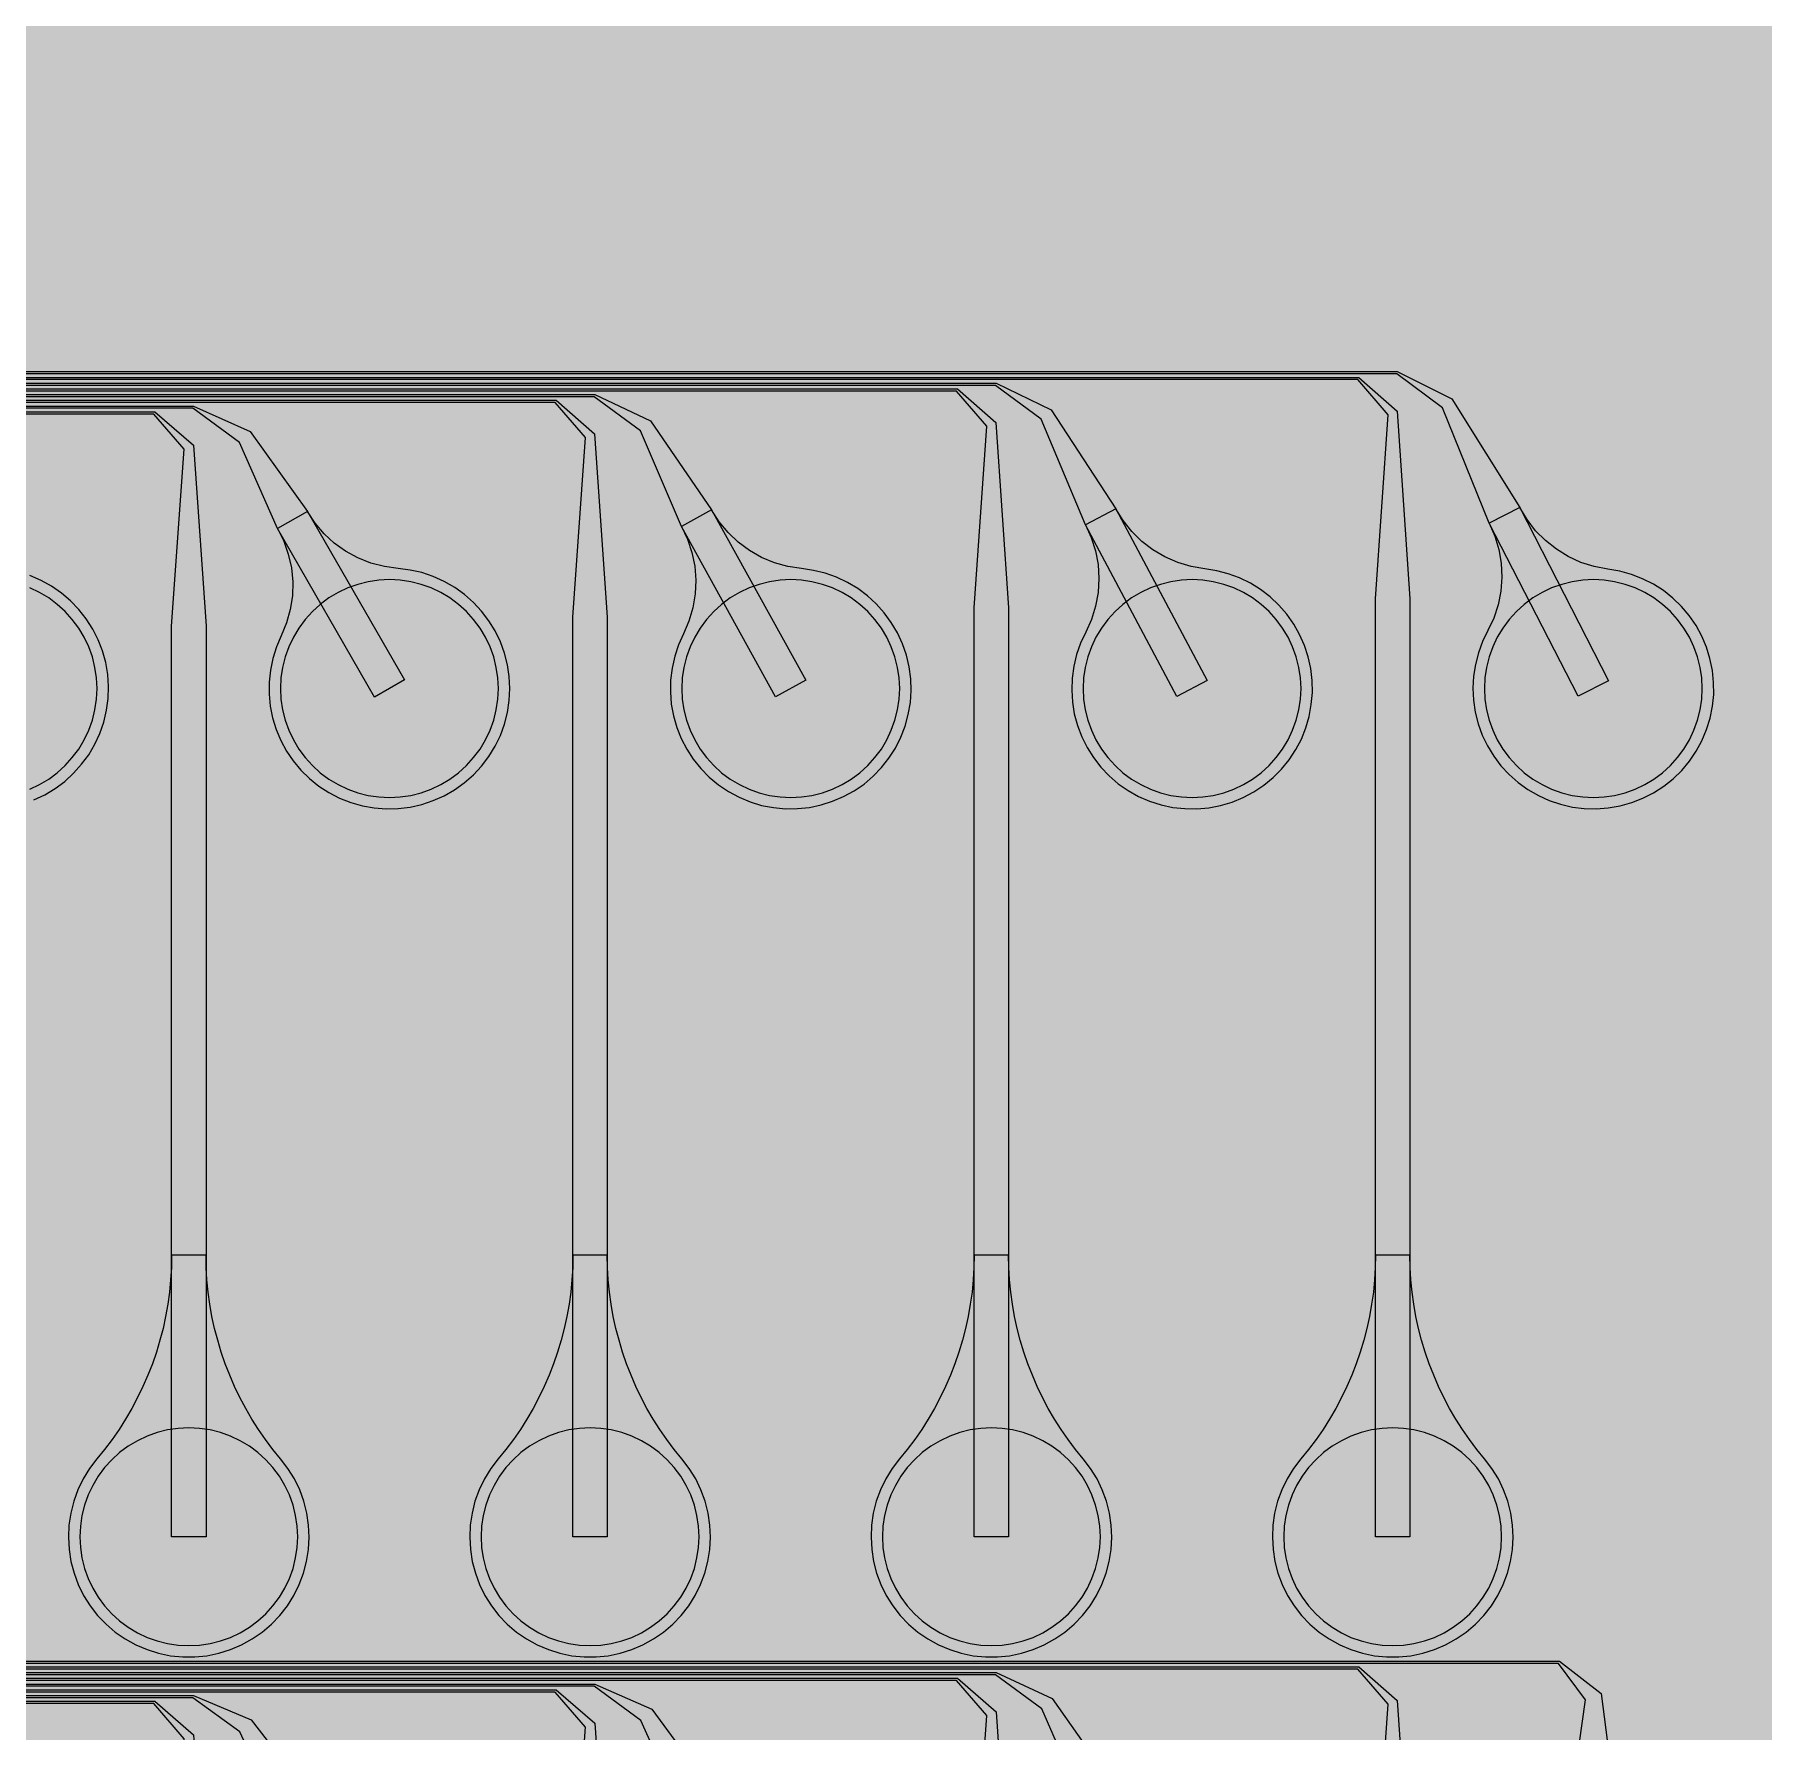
# Model space of a CAD drawing. Header units: metres. Extents: x -7240 to 10960, y -29667 to 1823.
# Drawn here: x -1187 to 321, y -23952 to -22472 of the extents above; entities that cross this region are included whole.
import ezdxf

# ---------------------------------------------------------------- set-up
doc = ezdxf.new("R2010")
doc.units = ezdxf.units.M
for name, color, linetype in [('Metal1', 4, 'CONTINUOUS'), ('Polyimide', 7, 'CONTINUOUS'), ('Polyimide_Negative', 5, 'CONTINUOUS')]:
    doc.layers.add(name, color=color, linetype=linetype)

msp = doc.modelspace()

# ---------------------------------------------------------------- hatches: boundary and pattern name
at = {"layer": 'Polyimide'}
msp.add_hatch(color=7, dxfattribs=at).paths.add_polyline_path([(4088.5, -11806.9), (4098.7, -11851.2), (4115.6, -11893.5), (4138.6, -11932.7), (4167.4, -11968), (4201.1, -11998.5), (4239, -12023.6), (4280.3, -12042.7), (4349.2, -12073.7), (4413.2, -12113.8), (4471.3, -12162), (4522.3, -12217.7), (4565.4, -12279.7), (4599.7, -12346.9), (4624.7, -12418.2), (4639.9, -12492.2), (4645, -12567.5), (4639.9, -12642.8), (4624.7, -12716.8), (4599.7, -12788.1), (4565.4, -12855.3), (4522.3, -12917.3), (4471.3, -12973), (4413.2, -13021.2), (4349.2, -13061.3), (4280.3, -13092.3), (4239, -13111.4), (4201.1, -13136.5), (4167.4, -13167), (4138.6, -13202.3), (4115.6, -13241.5), (4098.7, -13283.8), (4088.5, -13328.1), (4085, -13373.5), (4085, -13567.5), (4099.4, -13861.6), (4142.6, -14152.8), (4214.2, -14438.4), (4313.4, -14715.5), (4439.2, -14981.7), (4590.6, -15234.2), (4766, -15470.7), (4963.7, -15688.8), (5181.8, -15886.5), (5418.3, -16061.9), (5670.8, -16213.3), (5936.9, -16339.1), (6214.1, -16438.3), (6499.7, -16509.9), (6790.9, -16553.1), (7085, -16567.5), (9960.4, -16567.5), (10038.8, -16571.4), (10116.4, -16582.9), (10192.6, -16601.9), (10266.5, -16628.4), (10337.5, -16662), (10404.8, -16702.3), (10467.9, -16749.1), (10526.1, -16801.8), (10578.8, -16860), (10625.6, -16923), (10665.9, -16990.4), (10699.5, -17061.4), (10725.9, -17135.3), (10745, -17211.4), (10756.5, -17289.1), (10760.4, -17367.5), (10760.4, -21957.3), (10721.6, -22012.9), (10686, -22070.6), (10653.6, -22130.1), (10624.5, -22191.4), (10598.9, -22254.2), (10576.8, -22318.2), (10558.3, -22383.5), (10543.4, -22449.6), (10532.2, -22516.5), (10524.7, -22583.8), (10521, -22651.5), (10521, -22719.3), (10524.7, -22787), (10532.2, -22854.4), (10543.4, -22921.2), (10558.3, -22987.4), (10576.8, -23052.6), (10598.9, -23116.7), (10624.5, -23179.5), (10653.6, -23240.7), (10686, -23300.3), (10721.6, -23357.9), (10760.4, -23413.5), (10760.4, -28667.5), (10756.5, -28745.9), (10745, -28823.6), (10725.9, -28899.7), (10699.5, -28973.6), (10665.9, -29044.6), (10625.6, -29112), (10578.8, -29175), (10526.1, -29233.2), (10467.9, -29285.9), (10404.8, -29332.7), (10337.5, -29373), (10266.5, -29406.6), (10192.6, -29433.1), (10116.4, -29452.1), (10038.8, -29463.6), (9960.4, -29467.5), (-6239.6, -29467.5), (-6318, -29463.6), (-6395.7, -29452.1), (-6471.9, -29433.1), (-6545.8, -29406.6), (-6616.7, -29373), (-6684.1, -29332.7), (-6747.1, -29285.9), (-6805.3, -29233.2), (-6858, -29175), (-6904.8, -29112), (-6945.2, -29044.6), (-6978.7, -28973.6), (-7005.2, -28899.7), (-7024.3, -28823.6), (-7035.8, -28745.9), (-7039.6, -28667.5), (-7039.6, -23426.3), (-6999.4, -23370.1), (-6962.3, -23311.6), (-6928.7, -23251.2), (-6898.5, -23189), (-6871.8, -23125.1), (-6848.8, -23059.9), (-6829.5, -22993.4), (-6814, -22926), (-6802.4, -22857.8), (-6794.6, -22789.1), (-6790.7, -22720), (-6790.7, -22650.8), (-6794.6, -22581.8), (-6802.4, -22513), (-6814, -22444.8), (-6829.5, -22377.4), (-6848.8, -22311), (-6871.8, -22245.7), (-6898.5, -22181.9), (-6928.7, -22119.7), (-6962.3, -22059.2), (-6999.4, -22000.8), (-7039.6, -21944.5), (-7039.6, -17367.5), (-7035.8, -17289.1), (-7024.3, -17211.4), (-7005.2, -17135.3), (-6978.7, -17061.4), (-6945.2, -16990.4), (-6904.8, -16923), (-6858, -16860), (-6805.3, -16801.8), (-6747.1, -16749.1), (-6684.1, -16702.3), (-6616.7, -16662), (-6545.8, -16628.4), (-6471.9, -16601.9), (-6395.7, -16582.9), (-6318, -16571.4), (-6239.6, -16567.5), (-3334, -16567.5), (-3039.9, -16553.1), (-2748.7, -16509.9), (-2463.1, -16438.3), (-2185.9, -16339.1), (-1919.8, -16213.3), (-1667.3, -16061.9), (-1430.8, -15886.5), (-1212.7, -15688.8), (-1015, -15470.7), (-839.6, -15234.2), (-688.2, -14981.7), (-562.4, -14715.5), (-463.2, -14438.4), (-391.6, -14152.8), (-348.4, -13861.6), (-334, -13567.5), (-334, -13373.5), (-337.5, -13328.1), (-347.7, -13283.8), (-364.6, -13241.5), (-387.6, -13202.3), (-416.4, -13167), (-450.1, -13136.5), (-488, -13111.4), (-529.3, -13092.3), (-529.3, -13092.3), (-598.2, -13061.3), (-662.2, -13021.2), (-720.3, -12973), (-771.3, -12917.3), (-814.4, -12855.3), (-848.7, -12788.1), (-873.7, -12716.8), (-888.9, -12642.8), (-894, -12567.5), (-888.9, -12492.2), (-873.7, -12418.2), (-848.7, -12346.9), (-814.4, -12279.7), (-771.3, -12217.7), (-720.3, -12162), (-662.2, -12113.8), (-598.2, -12073.7), (-529.3, -12042.7), (-488, -12023.6), (-450.1, -11998.5), (-416.4, -11968), (-387.6, -11932.7), (-364.6, -11893.5), (-347.7, -11851.2), (-337.5, -11806.9), (-334, -11761.5), (-334, -11074.3), (-337.5, -11028.9), (-347.7, -10984.6), (-364.6, -10942.4), (-387.6, -10903.1), (-416.4, -10867.8), (-450.1, -10837.3), (-488, -10812.2), (-529.3, -10793.2), (-529.3, -10793.2), (-598.2, -10762.1), (-662.2, -10722.1), (-720.3, -10673.8), (-771.3, -10618.1), (-814.4, -10556.1), (-848.7, -10488.9), (-873.7, -10417.6), (-888.9, -10343.7), (-894, -10268.3), (-888.9, -10193), (-873.7, -10119), (-848.7, -10047.8), (-814.4, -9980.5), (-771.3, -9918.5), (-720.3, -9862.9), (-662.2, -9814.6), (-598.2, -9774.6), (-529.3, -9743.5), (-488, -9724.5), (-450.1, -9699.4), (-416.4, -9668.8), (-387.6, -9633.5), (-364.6, -9594.3), (-347.7, -9552), (-337.5, -9507.7), (-334, -9462.4), (-334, -8775.1), (-337.5, -8729.8), (-347.7, -8685.5), (-364.6, -8643.2), (-387.6, -8604), (-416.4, -8568.7), (-450.1, -8538.1), (-488, -8513), (-529.3, -8494), (-529.3, -8494), (-598.2, -8462.9), (-662.2, -8422.9), (-720.3, -8374.6), (-771.3, -8319), (-814.4, -8257), (-848.7, -8189.7), (-873.7, -8118.5), (-888.9, -8044.5), (-894, -7969.2), (-888.9, -7893.8), (-873.7, -7819.9), (-848.7, -7748.6), (-814.4, -7681.4), (-771.3, -7619.4), (-720.3, -7563.7), (-662.2, -7515.4), (-598.2, -7475.4), (-529.3, -7444.3), (-529.3, -7444.3), (-488, -7425.3), (-450.1, -7400.2), (-416.4, -7369.7), (-387.6, -7334.4), (-364.6, -7295.1), (-347.7, -7252.9), (-337.5, -7208.6), (-334, -7163.2), (-334, -6476), (-337.5, -6430.6), (-347.7, -6386.3), (-364.6, -6344), (-387.6, -6304.8), (-416.4, -6269.5), (-450.1, -6239), (-488, -6213.9), (-529.3, -6194.8), (-529.3, -6194.8), (-598.2, -6163.8), (-662.2, -6123.7), (-720.3, -6075.5), (-771.3, -6019.8), (-814.4, -5957.8), (-848.7, -5890.6), (-873.7, -5819.3), (-888.9, -5745.3), (-894, -5670), (-888.9, -5594.7), (-873.7, -5520.7), (-848.7, -5449.4), (-814.4, -5382.2), (-771.3, -5320.2), (-720.3, -5264.5), (-662.2, -5216.3), (-598.2, -5176.2), (-529.3, -5145.2), (-529.3, -5145.2), (-488, -5126.1), (-450.1, -5101), (-416.4, -5070.5), (-387.6, -5035.2), (-364.6, -4996), (-347.7, -4953.7), (-337.5, -4909.4), (-334, -4864), (-334, 380), (-334, 1522.5), (-289, 1522.5), (-288.8, 1515.6), (-288.1, 1508.8), (-287, 1502), (-285.4, 1495.3), (-283.4, 1488.7), (-281, 1482.3), (-278.2, 1476.1), (-274.9, 1470), (-271.3, 1464.2), (-267.3, 1458.6), (-262.9, 1453.3), (-258.2, 1448.3), (-253.2, 1443.6), (-247.9, 1439.2), (-242.3, 1435.2), (-236.5, 1431.6), (-230.4, 1428.3), (-224.2, 1425.5), (-217.8, 1423.1), (-211.2, 1421.1), (-204.5, 1419.5), (-197.7, 1418.4), (-190.9, 1417.7), (-184, 1417.5), (-177.1, 1417.7), (-170.3, 1418.4), (-163.5, 1419.5), (-156.8, 1421.1), (-150.2, 1423.1), (-143.8, 1425.5), (-137.6, 1428.3), (-131.5, 1431.6), (-125.7, 1435.2), (-120.1, 1439.2), (-114.8, 1443.6), (-109.8, 1448.3), (-105.1, 1453.3), (-100.7, 1458.6), (-96.7, 1464.2), (-93.1, 1470), (-89.8, 1476.1), (-87, 1482.3), (-84.6, 1488.7), (-82.6, 1495.3), (-81, 1502), (-79.9, 1508.8), (-79.2, 1515.6), (-79, 1522.5), (1786, 1522.5), (3835, 1522.5), (3835.2, 1529), (3835.9, 1535.6), (3836.9, 1542), (3838.4, 1548.4), (3840.3, 1554.6), (3842.6, 1560.8), (3845.3, 1566.7), (3848.4, 1572.5), (3851.9, 1578.1), (3855.7, 1583.4), (3859.8, 1588.4), (3864.3, 1593.2), (3869.1, 1597.7), (3874.1, 1601.8), (3879.4, 1605.6), (3885, 1609.1), (3890.8, 1612.2), (3896.7, 1614.9), (3902.9, 1617.2), (3909.1, 1619.1), (3915.5, 1620.6), (3921.9, 1621.6), (3928.5, 1622.3), (3935, 1622.5), (3941.5, 1622.3), (3948.1, 1621.6), (3954.5, 1620.6), (3960.9, 1619.1), (3967.1, 1617.2), (3973.3, 1614.9), (3979.2, 1612.2), (3985, 1609.1), (3990.6, 1605.6), (3995.9, 1601.8), (4000.9, 1597.7), (4005.7, 1593.2), (4010.2, 1588.4), (4014.3, 1583.4), (4018.1, 1578.1), (4021.6, 1572.5), (4024.7, 1566.7), (4027.4, 1560.8), (4029.7, 1554.6), (4031.6, 1548.4), (4033.1, 1542), (4034.1, 1535.6), (4034.8, 1529), (4035, 1522.5), (4085, 1522.5), (4085, 380), (4085, 330), (4085, -4864), (4088.5, -4909.4), (4098.7, -4953.7), (4115.6, -4996), (4138.6, -5035.2), (4167.4, -5070.5), (4201.1, -5101), (4239, -5126.1), (4280.3, -5145.2), (4280.3, -5145.2), (4349.2, -5176.2), (4413.2, -5216.3), (4471.3, -5264.5), (4522.3, -5320.2), (4565.4, -5382.2), (4599.7, -5449.4), (4624.7, -5520.7), (4639.9, -5594.7), (4645, -5670), (4639.9, -5745.3), (4624.7, -5819.3), (4599.7, -5890.6), (4565.4, -5957.8), (4522.3, -6019.8), (4471.3, -6075.5), (4413.2, -6123.7), (4349.2, -6163.8), (4280.3, -6194.8), (4239, -6213.9), (4201.1, -6239), (4167.4, -6269.5), (4138.6, -6304.8), (4115.6, -6344), (4098.7, -6386.3), (4088.5, -6430.6), (4085, -6476), (4085, -11761.5), (4088.5, -11806.9)])

# ---------------------------------------------------------------- linework, layer by layer
at = {"layer": 'Metal1'}
for points in [[(1538.9, -18191.7), (1538.9, -25377.9), (1508.3, -25408.5), (-6037.5, -25408.5), (-6068.1, -25377.9), (-6068.1, -22796.6), (-6037.5, -22766), (1.9, -22766), (49.5, -22789.8), (108.8, -22884.6), (186.2, -23035.7), (159.5, -23049.3), (82.1, -22898.3), (41.2, -22797.5), (1.4, -22768), (-6036.7, -22768), (-6066.1, -22797.4), (-6066.1, -25377.1), (-6036.7, -25406.5), (1507.5, -25406.5), (1536.9, -25377.1), (1536.9, -18191.7)], [(1533.9, -18191.7), (1533.9, -25372.9), (1503.3, -25403.5), (-6032.5, -25403.5), (-6063.1, -25372.9), (-6063.1, -22801.6), (-6032.5, -22771), (-31.7, -22771), (1.8, -22800.4), (12.9, -22964.2), (12.9, -23782.5), (-17.1, -23782.5), (-17.1, -22964.2), (-6, -22803.6), (-32.5, -22773), (-6031.7, -22773), (-6061.1, -22802.4), (-6061.1, -25372.1), (-6031.7, -25401.5), (1502.5, -25401.5), (1531.9, -25372.1), (1531.9, -18191.7)], [(1528.9, -18191.7), (1528.9, -25367.9), (1498.3, -25398.5), (-6027.5, -25398.5), (-6058.1, -25367.9), (-6058.1, -22806.6), (-6027.5, -22776), (-348.1, -22776), (-299.9, -22799.4), (-243.6, -22885.6), (-163.9, -23035.5), (-190.4, -23049.5), (-270.1, -22899.7), (-308.6, -22807.6), (-348.6, -22778), (-6026.7, -22778), (-6056.1, -22807.4), (-6056.1, -25367.1), (-6026.7, -25396.5), (1497.5, -25396.5), (1526.9, -25367.1), (1526.9, -18191.7)], [(1523.9, -18191.7), (1523.9, -25362.9), (1493.3, -25393.5), (-6022.5, -25393.5), (-6053.1, -25362.9), (-6053.1, -22811.6), (-6022.5, -22781), (-381.7, -22781), (-348.2, -22810.4), (-337.1, -22972.2), (-337.1, -23782.5), (-367.1, -23782.5), (-367.1, -22972.2), (-356.1, -22813.6), (-382.5, -22783), (-6021.7, -22783), (-6051.1, -22812.4), (-6051.1, -25362.1), (-6021.7, -25391.5), (1492.5, -25391.5), (1521.9, -25362.1), (1521.9, -18191.7)], [(1518.9, -18191.7), (1518.9, -25357.9), (1488.3, -25388.5), (-6017.5, -25388.5), (-6048.1, -25357.9), (-6048.1, -22816.6), (-6017.5, -22786), (-698.1, -22786), (-649.3, -22808.9), (-596.1, -22886.7), (-514, -23035.2), (-540.3, -23049.8), (-622.3, -22901.2), (-658.3, -22817.6), (-698.6, -22788), (-6016.7, -22788), (-6046.1, -22817.4), (-6046.1, -25357.1), (-6016.7, -25386.5), (1487.5, -25386.5), (1516.9, -25357.1), (1516.9, -18191.7)], [(1513.9, -18191.7), (1513.9, -25352.9), (1483.3, -25383.5), (-6012.5, -25383.5), (-6043.1, -25352.9), (-6043.1, -22821.6), (-6012.5, -22791), (-731.7, -22791), (-698.2, -22820.4), (-687.1, -22980.2), (-687.1, -23782.5), (-717.1, -23782.5), (-717.1, -22980.2), (-706.1, -22823.6), (-732.5, -22793), (-6011.7, -22793), (-6041.1, -22822.4), (-6041.1, -25352.1), (-6011.7, -25381.5), (1482.5, -25381.5), (1511.9, -25352.1), (1511.9, -18191.7)], [(1508.9, -18191.7), (1508.9, -25347.9), (1478.3, -25378.5), (-6007.5, -25378.5), (-6038.1, -25347.9), (-6038.1, -22826.6), (-6007.5, -22796), (-1048.1, -22796), (-998.7, -22818.3), (-948.7, -22887.9), (-864.1, -23035), (-890.1, -23050), (-974.7, -22902.9), (-1008, -22827.7), (-1048.6, -22798), (-6006.7, -22798), (-6036.1, -22827.4), (-6036.1, -25347.1), (-6006.7, -25376.5), (1477.5, -25376.5), (1506.9, -25347.1), (1506.9, -18191.7)], [(1503.9, -18191.7), (1503.9, -25342.9), (1473.3, -25373.5), (-6002.5, -25373.5), (-6033.1, -25342.9), (-6033.1, -22831.6), (-6002.5, -22801), (-1081.7, -22801), (-1048.1, -22830.3), (-1037.1, -22988.2), (-1037.1, -23782.5), (-1067.1, -23782.5), (-1067.1, -22988.2), (-1056.1, -22833.7), (-1082.5, -22803), (-6001.7, -22803), (-6031.1, -22832.4), (-6031.1, -25342.1), (-6001.7, -25371.5), (1472.5, -25371.5), (1501.9, -25342.1), (1501.9, -18191.7)], [(1378.9, -18191.7), (1378.9, -25217.9), (1348.3, -25248.5), (-5877.5, -25248.5), (-5908.1, -25217.9), (-5908.1, -23921.6), (-5877.5, -23891), (143.3, -23891), (179.6, -23919.2), (187.9, -23982.8), (187.9, -24152.5), (157.9, -24152.5), (157.9, -23982.8), (166.1, -23924.8), (142.5, -23893), (-5876.7, -23893), (-5906.1, -23922.4), (-5906.1, -25217.1), (-5876.7, -25246.5), (1347.5, -25246.5), (1376.9, -25217.1), (1376.9, -18191.7)], [(1373.9, -18191.7), (1373.9, -25212.9), (1343.3, -25243.5), (-5872.5, -25243.5), (-5903.1, -25212.9), (-5903.1, -23926.6), (-5872.5, -23896), (-31.7, -23896), (1.8, -23925.4), (12.9, -24086.2), (12.9, -24892.5), (-17.1, -24892.5), (-17.1, -24086.2), (-6.1, -23928.6), (-32.5, -23898), (-5871.7, -23898), (-5901.1, -23927.4), (-5901.1, -25212.1), (-5871.7, -25241.5), (1342.5, -25241.5), (1371.9, -25212.1), (1371.9, -18191.7)], [(1368.9, -18191.7), (1368.9, -25207.9), (1338.3, -25238.5), (-5867.5, -25238.5), (-5898.1, -25207.9), (-5898.1, -23931.6), (-5867.5, -23901), (-348.1, -23901), (-299, -23923.6), (-247.4, -23997.3), (-164.1, -24145.1), (-190.2, -24159.9), (-273.5, -24012), (-308.2, -23932.6), (-348.6, -23903), (-5866.7, -23903), (-5896.1, -23932.4), (-5896.1, -25207.1), (-5866.7, -25236.5), (1337.5, -25236.5), (1366.9, -25207.1), (1366.9, -18191.7)], [(1363.9, -18191.7), (1363.9, -25202.9), (1333.3, -25233.5), (-5862.5, -25233.5), (-5893.1, -25202.9), (-5893.1, -23936.6), (-5862.5, -23906), (-381.7, -23906), (-348.1, -23935.4), (-337.1, -24094.2), (-337.1, -24892.5), (-367.1, -24892.5), (-367.1, -24094.2), (-356.1, -23938.6), (-382.5, -23908), (-5861.7, -23908), (-5891.1, -23937.4), (-5891.1, -25202.1), (-5861.7, -25231.5), (1332.5, -25231.5), (1361.9, -25202.1), (1361.9, -18191.7)], [(1358.9, -18191.7), (1358.9, -25197.9), (1328.3, -25228.5), (-5857.5, -25228.5), (-5888.1, -25197.9), (-5888.1, -23941.6), (-5857.5, -23911), (-698.1, -23911), (-648.4, -23933), (-600.1, -23998.6), (-514.2, -24144.9), (-540.1, -24160.1), (-626, -24013.8), (-657.9, -23942.7), (-698.6, -23913), (-5856.7, -23913), (-5886.1, -23942.4), (-5886.1, -25197.1), (-5856.7, -25226.5), (1327.5, -25226.5), (1356.9, -25197.1), (1356.9, -18191.7)], [(1353.9, -18191.7), (1353.9, -25192.9), (1323.3, -25223.5), (-5852.5, -25223.5), (-5883.1, -25192.9), (-5883.1, -23946.6), (-5852.5, -23916), (-731.7, -23916), (-698.1, -23945.3), (-687.1, -24102.2), (-687.1, -24892.5), (-717.1, -24892.5), (-717.1, -24102.2), (-706.1, -23948.7), (-732.5, -23918), (-5851.7, -23918), (-5881.1, -23947.4), (-5881.1, -25192.1), (-5851.7, -25221.5), (1322.5, -25221.5), (1351.9, -25192.1), (1351.9, -18191.7)], [(1348.9, -18191.7), (1348.9, -25187.9), (1318.3, -25218.5), (-5847.5, -25218.5), (-5878.1, -25187.9), (-5878.1, -23951.6), (-5847.5, -23921), (-1048.1, -23921), (-997.7, -23942.4), (-953, -24000), (-864.3, -24144.7), (-889.9, -24160.3), (-978.6, -24015.6), (-1007.7, -23952.8), (-1048.6, -23923), (-5846.7, -23923), (-5876.1, -23952.4), (-5876.1, -25187.1), (-5846.7, -25216.5), (1317.5, -25216.5), (1346.9, -25187.1), (1346.9, -18191.7)], [(1343.9, -18191.7), (1343.9, -25182.9), (1313.3, -25213.5), (-5842.5, -25213.5), (-5873.1, -25182.9), (-5873.1, -23956.6), (-5842.5, -23926), (-1081.7, -23926), (-1048.1, -23955.3), (-1037.1, -24110.2), (-1037.1, -24892.5), (-1067.1, -24892.5), (-1067.1, -24110.2), (-1056.2, -23958.7), (-1082.5, -23928), (-5841.7, -23928), (-5871.1, -23957.4), (-5871.1, -25182.1), (-5841.7, -25211.5), (1312.5, -25211.5), (1341.9, -25182.1), (1341.9, -18191.7)], [(-1187.2, -23139.6), (-1177.7, -23135.1), (-1168.7, -23129.7), (-1160.3, -23123.5), (-1152.6, -23116.4), (-1145.6, -23108.6), (-1139.4, -23100.2), (-1134.1, -23091.1), (-1129.7, -23081.6), (-1126.3, -23071.7), (-1123.9, -23061.5), (-1122.5, -23051.1), (-1122.1, -23040.6), (-1122.8, -23030.2), (-1124.6, -23019.9), (-1127.4, -23009.7), (-1131.1, -23000), (-1135.8, -22990.6), (-1141.5, -22981.8), (-1148, -22973.5), (-1155.2, -22966), (-1163.2, -22959.2), (-1171.8, -22953.2), (-1181, -22948.2), (-1190.6, -22944)]]:
    msp.add_lwpolyline(points, dxfattribs=at)
for points in [[(-974.7, -22902.9), (-969.3, -22913.8), (-965.3, -22925.3), (-962.6, -22937.2), (-961.5, -22949.3), (-961.8, -22961.5), (-963.6, -22973.5), (-966.9, -22985.3), (-971.5, -22996.5), (-975.6, -23006.2), (-978.8, -23016.2), (-980.9, -23026.4), (-982, -23036.8), (-982, -23047.3), (-981, -23057.8), (-979, -23068), (-975.9, -23078.1), (-971.9, -23087.7), (-966.9, -23097), (-961, -23105.6), (-954.3, -23113.7), (-946.8, -23121), (-938.7, -23127.6), (-929.9, -23133.3), (-920.6, -23138.1), (-910.8, -23141.9), (-900.7, -23144.8), (-890.4, -23146.7), (-880, -23147.5), (-869.5, -23147.2), (-859.1, -23145.9), (-848.9, -23143.6), (-838.9, -23140.3), (-829.4, -23136), (-820.3, -23130.8), (-811.8, -23124.7), (-803.9, -23117.8), (-796.8, -23110.1), (-790.4, -23101.7), (-785, -23092.8), (-780.4, -23083.4), (-776.8, -23073.5), (-774.2, -23063.4), (-772.7, -23053), (-772.1, -23042.5), (-772.6, -23032.1), (-774.2, -23021.7), (-776.8, -23011.6), (-780.4, -23001.7), (-784.9, -22992.3), (-790.4, -22983.3), (-796.7, -22975), (-803.8, -22967.3), (-811.7, -22960.4), (-820.2, -22954.3), (-829.3, -22949), (-838.9, -22944.7), (-848.8, -22941.4), (-859, -22939.1), (-869.4, -22937.8), (-881.5, -22936.1), (-893.3, -22933.1), (-904.6, -22928.6), (-915.3, -22922.7), (-925.2, -22915.6), (-934.1, -22907.4), (-942, -22898.1), (-948.7, -22887.9), (-974.7, -22902.9)], [(-622.3, -22901.2), (-617.1, -22912.2), (-613.3, -22923.8), (-610.8, -22935.7), (-609.9, -22947.9), (-610.4, -22960), (-612.4, -22972.1), (-615.9, -22983.7), (-620.7, -22994.9), (-625, -23004.5), (-628.3, -23014.4), (-630.6, -23024.7), (-631.9, -23035.1), (-632.1, -23045.5), (-631.3, -23056), (-629.4, -23066.3), (-626.5, -23076.4), (-622.6, -23086.1), (-617.8, -23095.4), (-612.1, -23104.2), (-605.5, -23112.3), (-598.2, -23119.8), (-590.1, -23126.5), (-581.4, -23132.4), (-572.2, -23137.3), (-562.5, -23141.4), (-552.5, -23144.4), (-542.2, -23146.4), (-531.8, -23147.4), (-521.3, -23147.3), (-510.9, -23146.2), (-500.6, -23144.1), (-490.6, -23140.9), (-481, -23136.8), (-471.8, -23131.7), (-463.2, -23125.8), (-455.2, -23119), (-447.9, -23111.5), (-441.5, -23103.2), (-435.8, -23094.4), (-431.1, -23085), (-427.4, -23075.2), (-424.6, -23065.1), (-422.8, -23054.8), (-422.1, -23044.3), (-422.5, -23033.9), (-423.9, -23023.5), (-426.3, -23013.3), (-429.7, -23003.4), (-434.1, -22993.9), (-439.4, -22984.8), (-445.6, -22976.4), (-452.6, -22968.6), (-460.3, -22961.5), (-468.7, -22955.2), (-477.7, -22949.9), (-487.2, -22945.4), (-497.1, -22941.9), (-507.2, -22939.4), (-517.6, -22937.9), (-529.7, -22936.1), (-541.4, -22932.8), (-552.6, -22928.1), (-563.2, -22922.1), (-573, -22914.8), (-581.8, -22906.4), (-589.6, -22897), (-596.1, -22886.7), (-622.3, -22901.2)], [(-270.1, -22899.7), (-265, -22910.8), (-261.3, -22922.4), (-259.1, -22934.4), (-258.3, -22946.6), (-259.1, -22958.7), (-261.3, -22970.7), (-264.9, -22982.3), (-269.9, -22993.4), (-274.4, -23002.9), (-277.8, -23012.8), (-280.3, -23023), (-281.7, -23033.4), (-282.1, -23043.8), (-281.5, -23054.3), (-279.8, -23064.6), (-277, -23074.8), (-273.3, -23084.6), (-268.7, -23093.9), (-263.1, -23102.8), (-256.6, -23111.1), (-249.4, -23118.7), (-241.5, -23125.5), (-232.9, -23131.5), (-223.7, -23136.6), (-214.1, -23140.8), (-204.1, -23144), (-193.9, -23146.2), (-183.5, -23147.3), (-173, -23147.4), (-162.5, -23146.5), (-152.2, -23144.5), (-142.2, -23141.5), (-132.5, -23137.5), (-123.3, -23132.6), (-114.5, -23126.8), (-106.4, -23120.1), (-99.1, -23112.7), (-92.4, -23104.6), (-86.7, -23095.8), (-81.8, -23086.6), (-77.9, -23076.8), (-75, -23066.8), (-73.1, -23056.5), (-72.2, -23046), (-72.4, -23035.6), (-73.6, -23025.1), (-75.8, -23014.9), (-79.1, -23004.9), (-83.3, -22995.4), (-88.5, -22986.2), (-94.5, -22977.7), (-101.4, -22969.8), (-109, -22962.6), (-117.3, -22956.2), (-126.2, -22950.7), (-135.6, -22946), (-145.5, -22942.4), (-155.6, -22939.7), (-165.9, -22938.1), (-178, -22936.1), (-189.6, -22932.6), (-200.8, -22927.7), (-211.3, -22921.5), (-220.9, -22914.1), (-229.6, -22905.5), (-237.2, -22896), (-243.6, -22885.6), (-270.1, -22899.7)], [(82.1, -22898.3), (87, -22909.5), (90.5, -22921.2), (92.5, -22933.2), (93.1, -22945.3), (92.2, -22957.5), (89.8, -22969.4), (86, -22981), (80.8, -22992), (76.2, -23001.4), (72.6, -23011.3), (70, -23021.4), (68.4, -23031.8), (67.9, -23042.3), (68.4, -23052.7), (69.9, -23063.1), (72.5, -23073.2), (76, -23083.1), (80.6, -23092.6), (86, -23101.5), (92.3, -23109.9), (99.4, -23117.6), (107.3, -23124.5), (115.8, -23130.6), (124.9, -23135.9), (134.4, -23140.2), (144.3, -23143.5), (154.6, -23145.9), (165, -23147.2), (175.4, -23147.5), (185.9, -23146.7), (196.2, -23144.9), (206.3, -23142), (216, -23138.2), (225.4, -23133.4), (234.2, -23127.7), (242.4, -23121.2), (249.9, -23113.9), (256.6, -23105.9), (262.5, -23097.2), (267.5, -23088), (271.6, -23078.3), (274.7, -23068.3), (276.7, -23058), (277.8, -23047.6), (277.7, -23037.1), (276.7, -23026.7), (274.6, -23016.4), (271.5, -23006.4), (267.4, -22996.8), (262.4, -22987.6), (256.5, -22978.9), (249.7, -22970.9), (242.2, -22963.6), (234, -22957.1), (225.2, -22951.4), (215.8, -22946.7), (206.1, -22942.9), (196, -22940.1), (185.6, -22938.3), (173.7, -22936.1), (162, -22932.4), (151, -22927.4), (140.6, -22921), (131, -22913.4), (122.5, -22904.8), (115, -22895.1), (108.8, -22884.6), (82.1, -22898.3)], [(-1067.1, -23536.9), (-1067.3, -23547.7), (-1068, -23558.4), (-1069, -23569.1), (-1070.5, -23579.7), (-1072.3, -23590.3), (-1074.6, -23600.8), (-1077.3, -23611.1), (-1080.4, -23621.4), (-1083.9, -23631.6), (-1087.8, -23641.6), (-1092.1, -23651.4), (-1096.7, -23661.1), (-1101.8, -23670.6), (-1107.2, -23679.9), (-1112.9, -23688.9), (-1119, -23697.7), (-1125.5, -23706.3), (-1132.3, -23714.6), (-1138.7, -23723.1), (-1144.2, -23732.1), (-1148.9, -23741.7), (-1152.5, -23751.6), (-1155.1, -23761.9), (-1156.6, -23772.4), (-1157.1, -23783), (-1156.5, -23793.6), (-1154.9, -23804.1), (-1152.2, -23814.3), (-1148.5, -23824.2), (-1143.8, -23833.7), (-1138.1, -23842.7), (-1131.6, -23851.1), (-1124.3, -23858.8), (-1116.2, -23865.7), (-1107.5, -23871.7), (-1098.2, -23876.8), (-1088.5, -23881), (-1078.4, -23884.2), (-1068, -23886.3), (-1057.4, -23887.4), (-1046.8, -23887.4), (-1036.3, -23886.3), (-1025.9, -23884.2), (-1015.8, -23881), (-1006, -23876.8), (-996.7, -23871.7), (-988, -23865.7), (-980, -23858.8), (-972.6, -23851.1), (-966.1, -23842.7), (-960.5, -23833.7), (-955.8, -23824.2), (-952.1, -23814.3), (-949.4, -23804.1), (-947.7, -23793.6), (-947.1, -23783), (-947.6, -23772.4), (-949.2, -23761.9), (-951.8, -23751.6), (-955.4, -23741.7), (-960, -23732.1), (-965.6, -23723.1), (-972, -23714.6), (-978.8, -23706.3), (-985.2, -23697.7), (-991.3, -23688.9), (-997.1, -23679.9), (-1002.5, -23670.6), (-1007.5, -23661.1), (-1012.2, -23651.4), (-1016.4, -23641.6), (-1020.3, -23631.6), (-1023.8, -23621.4), (-1026.9, -23611.1), (-1029.6, -23600.8), (-1031.9, -23590.3), (-1033.8, -23579.7), (-1035.2, -23569.1), (-1036.3, -23558.4), (-1036.9, -23547.7), (-1037.1, -23536.9), (-1067.1, -23536.9)], [(-717.1, -23536.9), (-717.3, -23547.7), (-718, -23558.4), (-719, -23569.1), (-720.5, -23579.7), (-722.3, -23590.3), (-724.6, -23600.8), (-727.3, -23611.1), (-730.4, -23621.4), (-733.9, -23631.6), (-737.8, -23641.6), (-742.1, -23651.4), (-746.7, -23661.1), (-751.8, -23670.6), (-757.2, -23679.9), (-762.9, -23688.9), (-769, -23697.7), (-775.5, -23706.3), (-782.3, -23714.6), (-788.7, -23723.1), (-794.2, -23732.1), (-798.9, -23741.7), (-802.5, -23751.6), (-805.1, -23761.9), (-806.6, -23772.4), (-807.1, -23783), (-806.5, -23793.6), (-804.9, -23804.1), (-802.2, -23814.3), (-798.5, -23824.2), (-793.8, -23833.7), (-788.1, -23842.7), (-781.6, -23851.1), (-774.3, -23858.8), (-766.2, -23865.7), (-757.5, -23871.7), (-748.2, -23876.8), (-738.5, -23881), (-728.4, -23884.2), (-718, -23886.3), (-707.4, -23887.4), (-696.8, -23887.4), (-686.3, -23886.3), (-675.9, -23884.2), (-665.8, -23881), (-656, -23876.8), (-646.7, -23871.7), (-638, -23865.7), (-630, -23858.8), (-622.6, -23851.1), (-616.1, -23842.7), (-610.5, -23833.7), (-605.8, -23824.2), (-602.1, -23814.3), (-599.4, -23804.1), (-597.7, -23793.6), (-597.1, -23783), (-597.6, -23772.4), (-599.2, -23761.9), (-601.8, -23751.6), (-605.4, -23741.7), (-610, -23732.1), (-615.6, -23723.1), (-622, -23714.6), (-628.8, -23706.3), (-635.2, -23697.7), (-641.3, -23688.9), (-647.1, -23679.9), (-652.5, -23670.6), (-657.5, -23661.1), (-662.2, -23651.4), (-666.4, -23641.6), (-670.3, -23631.6), (-673.8, -23621.4), (-676.9, -23611.1), (-679.6, -23600.8), (-681.9, -23590.3), (-683.8, -23579.7), (-685.2, -23569.1), (-686.3, -23558.4), (-686.9, -23547.7), (-687.1, -23536.9), (-717.1, -23536.9)], [(-367.1, -23536.9), (-367.3, -23547.7), (-368, -23558.4), (-369, -23569.1), (-370.5, -23579.7), (-372.3, -23590.3), (-374.6, -23600.8), (-377.3, -23611.1), (-380.4, -23621.4), (-383.9, -23631.6), (-387.8, -23641.6), (-392.1, -23651.4), (-396.7, -23661.1), (-401.8, -23670.6), (-407.2, -23679.9), (-412.9, -23688.9), (-419, -23697.7), (-425.5, -23706.3), (-432.3, -23714.6), (-438.7, -23723.1), (-444.2, -23732.1), (-448.9, -23741.7), (-452.5, -23751.6), (-455.1, -23761.9), (-456.6, -23772.4), (-457.1, -23783), (-456.5, -23793.6), (-454.9, -23804.1), (-452.2, -23814.3), (-448.5, -23824.2), (-443.8, -23833.7), (-438.1, -23842.7), (-431.6, -23851.1), (-424.3, -23858.8), (-416.2, -23865.7), (-407.5, -23871.7), (-398.2, -23876.8), (-388.5, -23881), (-378.4, -23884.2), (-368, -23886.3), (-357.4, -23887.4), (-346.8, -23887.4), (-336.3, -23886.3), (-325.9, -23884.2), (-315.8, -23881), (-306, -23876.8), (-296.7, -23871.7), (-288, -23865.7), (-280, -23858.8), (-272.6, -23851.1), (-266.1, -23842.7), (-260.5, -23833.7), (-255.8, -23824.2), (-252.1, -23814.3), (-249.4, -23804.1), (-247.7, -23793.6), (-247.1, -23783), (-247.6, -23772.4), (-249.2, -23761.9), (-251.8, -23751.6), (-255.4, -23741.7), (-260, -23732.1), (-265.6, -23723.1), (-272, -23714.6), (-278.8, -23706.3), (-285.2, -23697.7), (-291.3, -23688.9), (-297.1, -23679.9), (-302.5, -23670.6), (-307.5, -23661.1), (-312.2, -23651.4), (-316.4, -23641.6), (-320.3, -23631.6), (-323.8, -23621.4), (-326.9, -23611.1), (-329.6, -23600.8), (-331.9, -23590.3), (-333.8, -23579.7), (-335.2, -23569.1), (-336.3, -23558.4), (-336.9, -23547.7), (-337.1, -23536.9), (-367.1, -23536.9)], [(-17.1, -23536.9), (-17.3, -23547.7), (-18, -23558.4), (-19, -23569.1), (-20.5, -23579.7), (-22.3, -23590.3), (-24.6, -23600.8), (-27.3, -23611.1), (-30.4, -23621.4), (-33.9, -23631.6), (-37.8, -23641.6), (-42.1, -23651.4), (-46.7, -23661.1), (-51.8, -23670.6), (-57.2, -23679.9), (-62.9, -23688.9), (-69, -23697.7), (-75.5, -23706.3), (-82.3, -23714.6), (-88.7, -23723.1), (-94.2, -23732.1), (-98.9, -23741.7), (-102.5, -23751.6), (-105.1, -23761.9), (-106.6, -23772.4), (-107.1, -23783), (-106.5, -23793.6), (-104.9, -23804.1), (-102.2, -23814.3), (-98.5, -23824.2), (-93.8, -23833.7), (-88.1, -23842.7), (-81.6, -23851.1), (-74.3, -23858.8), (-66.2, -23865.7), (-57.5, -23871.7), (-48.2, -23876.8), (-38.5, -23881), (-28.4, -23884.2), (-18, -23886.3), (-7.4, -23887.4), (3.2, -23887.4), (13.7, -23886.3), (24.1, -23884.2), (34.2, -23881), (44, -23876.8), (53.3, -23871.7), (62, -23865.7), (70, -23858.8), (77.4, -23851.1), (83.9, -23842.7), (89.5, -23833.7), (94.2, -23824.2), (97.9, -23814.3), (100.6, -23804.1), (102.3, -23793.6), (102.9, -23783), (102.4, -23772.4), (100.8, -23761.9), (98.2, -23751.6), (94.6, -23741.7), (90, -23732.1), (84.4, -23723.1), (78, -23714.6), (71.2, -23706.3), (64.8, -23697.7), (58.7, -23688.9), (52.9, -23679.9), (47.5, -23670.6), (42.5, -23661.1), (37.8, -23651.4), (33.6, -23641.6), (29.7, -23631.6), (26.2, -23621.4), (23.1, -23611.1), (20.4, -23600.8), (18.1, -23590.3), (16.2, -23579.7), (14.8, -23569.1), (13.7, -23558.4), (13.1, -23547.7), (12.9, -23536.9), (-17.1, -23536.9)]]:
    msp.add_lwpolyline(points, close=True, dxfattribs=at)
at = {"layer": 'Polyimide_Negative'}
for points in [[(-782.1, -23042.5), (-782.6, -23033.2), (-784, -23024), (-786.2, -23014.9), (-789.4, -23006.1), (-793.3, -22997.7), (-798.1, -22989.7), (-803.7, -22982.2), (-809.9, -22975.3), (-816.9, -22969.1), (-824.3, -22963.5), (-832.3, -22958.7), (-840.8, -22954.7), (-849.5, -22951.6), (-858.6, -22949.3), (-867.8, -22948), (-877.1, -22947.5), (-886.4, -22948), (-895.7, -22949.3), (-904.7, -22951.6), (-913.5, -22954.7), (-921.9, -22958.7), (-929.9, -22963.5), (-937.4, -22969.1), (-944.3, -22975.3), (-950.6, -22982.2), (-956.1, -22989.7), (-960.9, -22997.7), (-964.9, -23006.1), (-968, -23014.9), (-970.3, -23024), (-971.7, -23033.2), (-972.1, -23042.5), (-971.7, -23051.8), (-970.3, -23061), (-968, -23070.1), (-964.9, -23078.9), (-960.9, -23087.3), (-956.1, -23095.3), (-950.6, -23102.8), (-944.3, -23109.7), (-937.4, -23115.9), (-929.9, -23121.5), (-921.9, -23126.3), (-913.5, -23130.3), (-904.7, -23133.4), (-895.7, -23135.7), (-886.4, -23137), (-877.1, -23137.5), (-867.8, -23137), (-858.6, -23135.7), (-849.5, -23133.4), (-840.8, -23130.3), (-832.3, -23126.3), (-824.3, -23121.5), (-816.9, -23115.9), (-809.9, -23109.7), (-803.7, -23102.8), (-798.1, -23095.3), (-793.3, -23087.3), (-789.4, -23078.9), (-786.2, -23070.1), (-784, -23061), (-782.6, -23051.8), (-782.1, -23042.5)], [(-432.1, -23042.5), (-432.6, -23033.2), (-434, -23024), (-436.2, -23014.9), (-439.4, -23006.1), (-443.3, -22997.7), (-448.1, -22989.7), (-453.7, -22982.2), (-459.9, -22975.3), (-466.9, -22969.1), (-474.3, -22963.5), (-482.3, -22958.7), (-490.8, -22954.7), (-499.5, -22951.6), (-508.6, -22949.3), (-517.8, -22948), (-527.1, -22947.5), (-536.4, -22948), (-545.7, -22949.3), (-554.7, -22951.6), (-563.5, -22954.7), (-571.9, -22958.7), (-579.9, -22963.5), (-587.4, -22969.1), (-594.3, -22975.3), (-600.6, -22982.2), (-606.1, -22989.7), (-610.9, -22997.7), (-614.9, -23006.1), (-618, -23014.9), (-620.3, -23024), (-621.7, -23033.2), (-622.1, -23042.5), (-621.7, -23051.8), (-620.3, -23061), (-618, -23070.1), (-614.9, -23078.9), (-610.9, -23087.3), (-606.1, -23095.3), (-600.6, -23102.8), (-594.3, -23109.7), (-587.4, -23115.9), (-579.9, -23121.5), (-571.9, -23126.3), (-563.5, -23130.3), (-554.7, -23133.4), (-545.7, -23135.7), (-536.4, -23137), (-527.1, -23137.5), (-517.8, -23137), (-508.6, -23135.7), (-499.5, -23133.4), (-490.8, -23130.3), (-482.3, -23126.3), (-474.3, -23121.5), (-466.9, -23115.9), (-459.9, -23109.7), (-453.7, -23102.8), (-448.1, -23095.3), (-443.3, -23087.3), (-439.4, -23078.9), (-436.2, -23070.1), (-434, -23061), (-432.6, -23051.8), (-432.1, -23042.5)], [(-82.1, -23042.5), (-82.6, -23033.2), (-84, -23024), (-86.2, -23014.9), (-89.4, -23006.1), (-93.3, -22997.7), (-98.1, -22989.7), (-103.7, -22982.2), (-109.9, -22975.3), (-116.9, -22969.1), (-124.3, -22963.5), (-132.3, -22958.7), (-140.8, -22954.7), (-149.5, -22951.6), (-158.6, -22949.3), (-167.8, -22948), (-177.1, -22947.5), (-186.4, -22948), (-195.7, -22949.3), (-204.7, -22951.6), (-213.5, -22954.7), (-221.9, -22958.7), (-229.9, -22963.5), (-237.4, -22969.1), (-244.3, -22975.3), (-250.6, -22982.2), (-256.1, -22989.7), (-260.9, -22997.7), (-264.9, -23006.1), (-268, -23014.9), (-270.3, -23024), (-271.7, -23033.2), (-272.1, -23042.5), (-271.7, -23051.8), (-270.3, -23061), (-268, -23070.1), (-264.9, -23078.9), (-260.9, -23087.3), (-256.1, -23095.3), (-250.6, -23102.8), (-244.3, -23109.7), (-237.4, -23115.9), (-229.9, -23121.5), (-221.9, -23126.3), (-213.5, -23130.3), (-204.7, -23133.4), (-195.7, -23135.7), (-186.4, -23137), (-177.1, -23137.5), (-167.8, -23137), (-158.6, -23135.7), (-149.5, -23133.4), (-140.8, -23130.3), (-132.3, -23126.3), (-124.3, -23121.5), (-116.9, -23115.9), (-109.9, -23109.7), (-103.7, -23102.8), (-98.1, -23095.3), (-93.3, -23087.3), (-89.4, -23078.9), (-86.2, -23070.1), (-84, -23061), (-82.6, -23051.8), (-82.1, -23042.5)], [(267.9, -23042.5), (267.4, -23033.2), (266, -23024), (263.8, -23014.9), (260.6, -23006.1), (256.7, -22997.7), (251.9, -22989.7), (246.3, -22982.2), (240.1, -22975.3), (233.1, -22969.1), (225.7, -22963.5), (217.7, -22958.7), (209.2, -22954.7), (200.5, -22951.6), (191.4, -22949.3), (182.2, -22948), (172.9, -22947.5), (163.6, -22948), (154.3, -22949.3), (145.3, -22951.6), (136.5, -22954.7), (128.1, -22958.7), (120.1, -22963.5), (112.6, -22969.1), (105.7, -22975.3), (99.4, -22982.2), (93.9, -22989.7), (89.1, -22997.7), (85.1, -23006.1), (82, -23014.9), (79.7, -23024), (78.3, -23033.2), (77.9, -23042.5), (78.3, -23051.8), (79.7, -23061), (82, -23070.1), (85.1, -23078.9), (89.1, -23087.3), (93.9, -23095.3), (99.4, -23102.8), (105.7, -23109.7), (112.6, -23115.9), (120.1, -23121.5), (128.1, -23126.3), (136.5, -23130.3), (145.3, -23133.4), (154.3, -23135.7), (163.6, -23137), (172.9, -23137.5), (182.2, -23137), (191.4, -23135.7), (200.5, -23133.4), (209.2, -23130.3), (217.7, -23126.3), (225.7, -23121.5), (233.1, -23115.9), (240.1, -23109.7), (246.3, -23102.8), (251.9, -23095.3), (256.7, -23087.3), (260.6, -23078.9), (263.8, -23070.1), (266, -23061), (267.4, -23051.8), (267.9, -23042.5)], [(-957.1, -23782.5), (-957.6, -23773.2), (-959, -23764), (-961.2, -23754.9), (-964.4, -23746.1), (-968.3, -23737.7), (-973.1, -23729.7), (-978.7, -23722.2), (-984.9, -23715.3), (-991.9, -23709.1), (-999.3, -23703.5), (-1007.3, -23698.7), (-1015.8, -23694.7), (-1024.5, -23691.6), (-1033.6, -23689.3), (-1042.8, -23688), (-1052.1, -23687.5), (-1061.4, -23688), (-1070.7, -23689.3), (-1079.7, -23691.6), (-1088.5, -23694.7), (-1096.9, -23698.7), (-1104.9, -23703.5), (-1112.4, -23709.1), (-1119.3, -23715.3), (-1125.6, -23722.2), (-1131.1, -23729.7), (-1135.9, -23737.7), (-1139.9, -23746.1), (-1143, -23754.9), (-1145.3, -23764), (-1146.7, -23773.2), (-1147.1, -23782.5), (-1146.7, -23791.8), (-1145.3, -23801), (-1143, -23810.1), (-1139.9, -23818.9), (-1135.9, -23827.3), (-1131.1, -23835.3), (-1125.6, -23842.8), (-1119.3, -23849.7), (-1112.4, -23855.9), (-1104.9, -23861.5), (-1096.9, -23866.3), (-1088.5, -23870.3), (-1079.7, -23873.4), (-1070.7, -23875.7), (-1061.4, -23877), (-1052.1, -23877.5), (-1042.8, -23877), (-1033.6, -23875.7), (-1024.5, -23873.4), (-1015.8, -23870.3), (-1007.3, -23866.3), (-999.3, -23861.5), (-991.9, -23855.9), (-984.9, -23849.7), (-978.7, -23842.8), (-973.1, -23835.3), (-968.3, -23827.3), (-964.4, -23818.9), (-961.2, -23810.1), (-959, -23801), (-957.6, -23791.8), (-957.1, -23782.5)], [(-607.1, -23782.5), (-607.6, -23773.2), (-609, -23764), (-611.2, -23754.9), (-614.4, -23746.1), (-618.3, -23737.7), (-623.1, -23729.7), (-628.7, -23722.2), (-634.9, -23715.3), (-641.9, -23709.1), (-649.3, -23703.5), (-657.3, -23698.7), (-665.8, -23694.7), (-674.5, -23691.6), (-683.6, -23689.3), (-692.8, -23688), (-702.1, -23687.5), (-711.4, -23688), (-720.7, -23689.3), (-729.7, -23691.6), (-738.5, -23694.7), (-746.9, -23698.7), (-754.9, -23703.5), (-762.4, -23709.1), (-769.3, -23715.3), (-775.6, -23722.2), (-781.1, -23729.7), (-785.9, -23737.7), (-789.9, -23746.1), (-793, -23754.9), (-795.3, -23764), (-796.7, -23773.2), (-797.1, -23782.5), (-796.7, -23791.8), (-795.3, -23801), (-793, -23810.1), (-789.9, -23818.9), (-785.9, -23827.3), (-781.1, -23835.3), (-775.6, -23842.8), (-769.3, -23849.7), (-762.4, -23855.9), (-754.9, -23861.5), (-746.9, -23866.3), (-738.5, -23870.3), (-729.7, -23873.4), (-720.7, -23875.7), (-711.4, -23877), (-702.1, -23877.5), (-692.8, -23877), (-683.6, -23875.7), (-674.5, -23873.4), (-665.8, -23870.3), (-657.3, -23866.3), (-649.3, -23861.5), (-641.9, -23855.9), (-634.9, -23849.7), (-628.7, -23842.8), (-623.1, -23835.3), (-618.3, -23827.3), (-614.4, -23818.9), (-611.2, -23810.1), (-609, -23801), (-607.6, -23791.8), (-607.1, -23782.5)], [(-257.1, -23782.5), (-257.6, -23773.2), (-259, -23764), (-261.2, -23754.9), (-264.4, -23746.1), (-268.3, -23737.7), (-273.1, -23729.7), (-278.7, -23722.2), (-284.9, -23715.3), (-291.9, -23709.1), (-299.3, -23703.5), (-307.3, -23698.7), (-315.8, -23694.7), (-324.5, -23691.6), (-333.6, -23689.3), (-342.8, -23688), (-352.1, -23687.5), (-361.4, -23688), (-370.7, -23689.3), (-379.7, -23691.6), (-388.5, -23694.7), (-396.9, -23698.7), (-404.9, -23703.5), (-412.4, -23709.1), (-419.3, -23715.3), (-425.6, -23722.2), (-431.1, -23729.7), (-435.9, -23737.7), (-439.9, -23746.1), (-443, -23754.9), (-445.3, -23764), (-446.7, -23773.2), (-447.1, -23782.5), (-446.7, -23791.8), (-445.3, -23801), (-443, -23810.1), (-439.9, -23818.9), (-435.9, -23827.3), (-431.1, -23835.3), (-425.6, -23842.8), (-419.3, -23849.7), (-412.4, -23855.9), (-404.9, -23861.5), (-396.9, -23866.3), (-388.5, -23870.3), (-379.7, -23873.4), (-370.7, -23875.7), (-361.4, -23877), (-352.1, -23877.5), (-342.8, -23877), (-333.6, -23875.7), (-324.5, -23873.4), (-315.8, -23870.3), (-307.3, -23866.3), (-299.3, -23861.5), (-291.9, -23855.9), (-284.9, -23849.7), (-278.7, -23842.8), (-273.1, -23835.3), (-268.3, -23827.3), (-264.4, -23818.9), (-261.2, -23810.1), (-259, -23801), (-257.6, -23791.8), (-257.1, -23782.5)], [(92.9, -23782.5), (92.4, -23773.2), (91, -23764), (88.8, -23754.9), (85.6, -23746.1), (81.7, -23737.7), (76.9, -23729.7), (71.3, -23722.2), (65.1, -23715.3), (58.1, -23709.1), (50.7, -23703.5), (42.7, -23698.7), (34.2, -23694.7), (25.5, -23691.6), (16.4, -23689.3), (7.2, -23688), (-2.1, -23687.5), (-11.4, -23688), (-20.7, -23689.3), (-29.7, -23691.6), (-38.5, -23694.7), (-46.9, -23698.7), (-54.9, -23703.5), (-62.4, -23709.1), (-69.3, -23715.3), (-75.6, -23722.2), (-81.1, -23729.7), (-85.9, -23737.7), (-89.9, -23746.1), (-93, -23754.9), (-95.3, -23764), (-96.7, -23773.2), (-97.1, -23782.5), (-96.7, -23791.8), (-95.3, -23801), (-93, -23810.1), (-89.9, -23818.9), (-85.9, -23827.3), (-81.1, -23835.3), (-75.6, -23842.8), (-69.3, -23849.7), (-62.4, -23855.9), (-54.9, -23861.5), (-46.9, -23866.3), (-38.5, -23870.3), (-29.7, -23873.4), (-20.7, -23875.7), (-11.4, -23877), (-2.1, -23877.5), (7.2, -23877), (16.4, -23875.7), (25.5, -23873.4), (34.2, -23870.3), (42.7, -23866.3), (50.7, -23861.5), (58.1, -23855.9), (65.1, -23849.7), (71.3, -23842.8), (76.9, -23835.3), (81.7, -23827.3), (85.6, -23818.9), (88.8, -23810.1), (91, -23801), (92.4, -23791.8), (92.9, -23782.5)]]:
    msp.add_lwpolyline(points, close=True, dxfattribs=at)
msp.add_lwpolyline([(-1190.8, -23130.3), (-1182.3, -23126.3), (-1174.3, -23121.5), (-1166.9, -23115.9), (-1159.9, -23109.7), (-1153.7, -23102.8), (-1148.1, -23095.3), (-1143.3, -23087.3), (-1139.4, -23078.9), (-1136.2, -23070.1), (-1134, -23061), (-1132.6, -23051.8), (-1132.1, -23042.5), (-1132.1, -23042.5), (-1132.6, -23033.2), (-1134, -23024), (-1136.2, -23014.9), (-1139.4, -23006.1), (-1143.3, -22997.7), (-1148.1, -22989.7), (-1153.7, -22982.2), (-1159.9, -22975.3), (-1166.9, -22969.1), (-1174.3, -22963.5), (-1182.3, -22958.7), (-1190.8, -22954.7)], dxfattribs=at)

doc.saveas('drawing.dxf')
